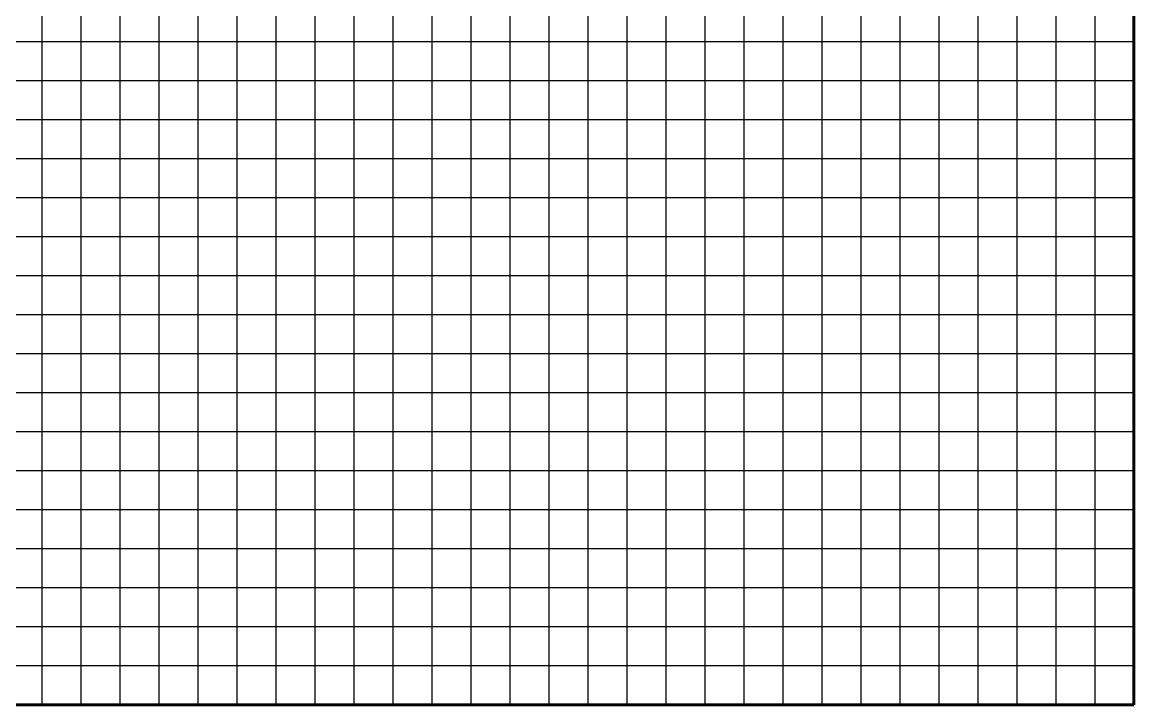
# Model space of a CAD drawing. Header units: inches. Extents: x 13 to 160, y -5 to 84.
# Drawn here: x 87.6 to 160, y -4.7 to 39.8 of the extents above; entities that cross this region are included whole.
import ezdxf

# ---------------------------------------------------------------- set-up
doc = ezdxf.new("R2010")
doc.units = ezdxf.units.IN
doc.header["$MEASUREMENT"] = 0

msp = doc.modelspace()

# ---------------------------------------------------------------- linework, layer by layer
at = {"lineweight": 60}
for p, q in [((159.961, 84.23), (159.961, -4.67)), ((159.961, -4.67), (12.641, -4.67))]:
    msp.add_line(p, q, dxfattribs=at)
for p, q in [((88.841, 41.05), (88.841, 38.51)), ((91.381, 41.05), (91.381, 38.51)), ((93.921, 41.05), (93.921, 38.51)), ((96.461, 41.05), (96.461, 38.51)), ((99.001, 41.05), (99.001, 38.51)), ((101.541, 41.05), (101.541, 38.51)), ((104.081, 41.05), (104.081, 38.51)), ((106.621, 41.05), (106.621, 38.51)), ((109.161, 41.05), (109.161, 38.51)), ((111.701, 41.05), (111.701, 38.51)), ((114.241, 41.05), (114.241, 38.51)), ((116.781, 41.05), (116.781, 38.51)), ((119.321, 41.05), (119.321, 38.51)), ((121.861, 41.05), (121.861, 38.51)), ((124.401, 41.05), (124.401, 38.51)), ((126.941, 41.05), (126.941, 38.51)), ((129.481, 41.05), (129.481, 38.51)), ((132.021, 41.05), (132.021, 38.51)), ((134.561, 41.05), (134.561, 38.51)), ((137.101, 41.05), (137.101, 38.51)), ((139.641, 41.05), (139.641, 38.51)), ((142.181, 41.05), (142.181, 38.51)), ((144.721, 41.05), (144.721, 38.51)), ((147.261, 41.05), (147.261, 38.51)), ((149.801, 41.05), (149.801, 38.51)), ((152.341, 41.05), (152.341, 38.51)), ((154.881, 41.05), (154.881, 38.51)), ((157.421, 41.05), (157.421, 38.51)), ((159.961, 41.05), (159.961, 38.51)), ((88.841, 38.51), (86.301, 38.51)), ((91.381, 38.51), (88.841, 38.51)), ((88.841, 38.51), (88.841, 35.97)), ((91.381, 38.51), (91.381, 35.97)), ((93.921, 38.51), (91.381, 38.51)), ((96.461, 38.51), (93.921, 38.51)), ((93.921, 38.51), (93.921, 35.97)), ((99.001, 38.51), (96.461, 38.51)), ((96.461, 38.51), (96.461, 35.97)), ((101.541, 38.51), (99.001, 38.51)), ((99.001, 38.51), (99.001, 35.97)), ((104.081, 38.51), (101.541, 38.51)), ((101.541, 38.51), (101.541, 35.97)), ((106.621, 38.51), (104.081, 38.51)), ((104.081, 38.51), (104.081, 35.97)), ((106.621, 38.51), (106.621, 35.97)), ((109.161, 38.51), (106.621, 38.51)), ((111.701, 38.51), (109.161, 38.51)), ((109.161, 38.51), (109.161, 35.97)), ((114.241, 38.51), (111.701, 38.51)), ((111.701, 38.51), (111.701, 35.97)), ((116.781, 38.51), (114.241, 38.51)), ((114.241, 38.51), (114.241, 35.97)), ((119.321, 38.51), (116.781, 38.51)), ((116.781, 38.51), (116.781, 35.97)), ((121.861, 38.51), (119.321, 38.51)), ((119.321, 38.51), (119.321, 35.97)), ((121.861, 38.51), (121.861, 35.97)), ((124.401, 38.51), (121.861, 38.51)), ((126.941, 38.51), (124.401, 38.51)), ((124.401, 38.51), (124.401, 35.97)), ((129.481, 38.51), (126.941, 38.51)), ((126.941, 38.51), (126.941, 35.97)), ((132.021, 38.51), (129.481, 38.51)), ((129.481, 38.51), (129.481, 35.97)), ((134.561, 38.51), (132.021, 38.51)), ((132.021, 38.51), (132.021, 35.97)), ((137.101, 38.51), (134.561, 38.51)), ((134.561, 38.51), (134.561, 35.97)), ((137.101, 38.51), (137.101, 35.97)), ((139.641, 38.51), (137.101, 38.51)), ((142.181, 38.51), (139.641, 38.51)), ((139.641, 38.51), (139.641, 35.97)), ((144.721, 38.51), (142.181, 38.51)), ((142.181, 38.51), (142.181, 35.97)), ((147.261, 38.51), (144.721, 38.51)), ((144.721, 38.51), (144.721, 35.97)), ((149.801, 38.51), (147.261, 38.51)), ((147.261, 38.51), (147.261, 35.97)), ((152.341, 38.51), (149.801, 38.51)), ((149.801, 38.51), (149.801, 35.97)), ((152.341, 38.51), (152.341, 35.97)), ((154.881, 38.51), (152.341, 38.51)), ((157.421, 38.51), (154.881, 38.51)), ((154.881, 38.51), (154.881, 35.97)), ((159.961, 38.51), (157.421, 38.51)), ((157.421, 38.51), (157.421, 35.97)), ((159.961, 38.51), (159.961, 35.97)), ((88.841, 35.97), (86.301, 35.97)), ((91.381, 35.97), (88.841, 35.97)), ((88.841, 35.97), (88.841, 33.43)), ((91.381, 35.97), (91.381, 33.43)), ((93.921, 35.97), (91.381, 35.97)), ((96.461, 35.97), (93.921, 35.97)), ((93.921, 35.97), (93.921, 33.43)), ((99.001, 35.97), (96.461, 35.97)), ((96.461, 35.97), (96.461, 33.43)), ((101.541, 35.97), (99.001, 35.97)), ((99.001, 35.97), (99.001, 33.43)), ((104.081, 35.97), (101.541, 35.97)), ((101.541, 35.97), (101.541, 33.43)), ((106.621, 35.97), (104.081, 35.97)), ((104.081, 35.97), (104.081, 33.43)), ((106.621, 35.97), (106.621, 33.43)), ((109.161, 35.97), (106.621, 35.97)), ((111.701, 35.97), (109.161, 35.97)), ((109.161, 35.97), (109.161, 33.43)), ((114.241, 35.97), (111.701, 35.97)), ((111.701, 35.97), (111.701, 33.43)), ((116.781, 35.97), (114.241, 35.97)), ((114.241, 35.97), (114.241, 33.43)), ((119.321, 35.97), (116.781, 35.97)), ((116.781, 35.97), (116.781, 33.43)), ((121.861, 35.97), (119.321, 35.97)), ((119.321, 35.97), (119.321, 33.43)), ((121.861, 35.97), (121.861, 33.43)), ((124.401, 35.97), (121.861, 35.97)), ((126.941, 35.97), (124.401, 35.97)), ((124.401, 35.97), (124.401, 33.43)), ((129.481, 35.97), (126.941, 35.97)), ((126.941, 35.97), (126.941, 33.43)), ((132.021, 35.97), (129.481, 35.97)), ((129.481, 35.97), (129.481, 33.43)), ((134.561, 35.97), (132.021, 35.97)), ((132.021, 35.97), (132.021, 33.43)), ((137.101, 35.97), (134.561, 35.97)), ((134.561, 35.97), (134.561, 33.43)), ((137.101, 35.97), (137.101, 33.43)), ((139.641, 35.97), (137.101, 35.97)), ((142.181, 35.97), (139.641, 35.97)), ((139.641, 35.97), (139.641, 33.43)), ((144.721, 35.97), (142.181, 35.97)), ((142.181, 35.97), (142.181, 33.43)), ((147.261, 35.97), (144.721, 35.97)), ((144.721, 35.97), (144.721, 33.43)), ((149.801, 35.97), (147.261, 35.97)), ((147.261, 35.97), (147.261, 33.43)), ((152.341, 35.97), (149.801, 35.97)), ((149.801, 35.97), (149.801, 33.43)), ((152.341, 35.97), (152.341, 33.43)), ((154.881, 35.97), (152.341, 35.97)), ((157.421, 35.97), (154.881, 35.97)), ((154.881, 35.97), (154.881, 33.43)), ((159.961, 35.97), (157.421, 35.97)), ((157.421, 35.97), (157.421, 33.43)), ((159.961, 35.97), (159.961, 33.43)), ((88.841, 33.43), (86.301, 33.43)), ((91.381, 33.43), (88.841, 33.43)), ((88.841, 33.43), (88.841, 30.89)), ((91.381, 33.43), (91.381, 30.89)), ((93.921, 33.43), (91.381, 33.43)), ((96.461, 33.43), (93.921, 33.43)), ((93.921, 33.43), (93.921, 30.89)), ((99.001, 33.43), (96.461, 33.43)), ((96.461, 33.43), (96.461, 30.89)), ((101.541, 33.43), (99.001, 33.43)), ((99.001, 33.43), (99.001, 30.89)), ((104.081, 33.43), (101.541, 33.43)), ((101.541, 33.43), (101.541, 30.89)), ((106.621, 33.43), (104.081, 33.43)), ((104.081, 33.43), (104.081, 30.89)), ((106.621, 33.43), (106.621, 30.89)), ((109.161, 33.43), (106.621, 33.43)), ((111.701, 33.43), (109.161, 33.43)), ((109.161, 33.43), (109.161, 30.89)), ((114.241, 33.43), (111.701, 33.43)), ((111.701, 33.43), (111.701, 30.89)), ((116.781, 33.43), (114.241, 33.43)), ((114.241, 33.43), (114.241, 30.89)), ((119.321, 33.43), (116.781, 33.43)), ((116.781, 33.43), (116.781, 30.89)), ((121.861, 33.43), (119.321, 33.43)), ((119.321, 33.43), (119.321, 30.89)), ((121.861, 33.43), (121.861, 30.89)), ((124.401, 33.43), (121.861, 33.43)), ((126.941, 33.43), (124.401, 33.43)), ((124.401, 33.43), (124.401, 30.89)), ((129.481, 33.43), (126.941, 33.43)), ((126.941, 33.43), (126.941, 30.89)), ((132.021, 33.43), (129.481, 33.43)), ((129.481, 33.43), (129.481, 30.89)), ((134.561, 33.43), (132.021, 33.43)), ((132.021, 33.43), (132.021, 30.89)), ((137.101, 33.43), (134.561, 33.43)), ((134.561, 33.43), (134.561, 30.89)), ((137.101, 33.43), (137.101, 30.89)), ((139.641, 33.43), (137.101, 33.43)), ((142.181, 33.43), (139.641, 33.43)), ((139.641, 33.43), (139.641, 30.89)), ((144.721, 33.43), (142.181, 33.43)), ((142.181, 33.43), (142.181, 30.89)), ((147.261, 33.43), (144.721, 33.43)), ((144.721, 33.43), (144.721, 30.89)), ((149.801, 33.43), (147.261, 33.43)), ((147.261, 33.43), (147.261, 30.89)), ((152.341, 33.43), (149.801, 33.43)), ((149.801, 33.43), (149.801, 30.89)), ((152.341, 33.43), (152.341, 30.89)), ((154.881, 33.43), (152.341, 33.43)), ((157.421, 33.43), (154.881, 33.43)), ((154.881, 33.43), (154.881, 30.89)), ((159.961, 33.43), (157.421, 33.43)), ((157.421, 33.43), (157.421, 30.89)), ((159.961, 33.43), (159.961, 30.89)), ((88.841, 30.89), (86.301, 30.89)), ((91.381, 30.89), (88.841, 30.89)), ((88.841, 30.89), (88.841, 28.35)), ((91.381, 30.89), (91.381, 28.35)), ((93.921, 30.89), (91.381, 30.89)), ((96.461, 30.89), (93.921, 30.89)), ((93.921, 30.89), (93.921, 28.35)), ((99.001, 30.89), (96.461, 30.89)), ((96.461, 30.89), (96.461, 28.35)), ((101.541, 30.89), (99.001, 30.89)), ((99.001, 30.89), (99.001, 28.35)), ((104.081, 30.89), (101.541, 30.89)), ((101.541, 30.89), (101.541, 28.35)), ((106.621, 30.89), (104.081, 30.89)), ((104.081, 30.89), (104.081, 28.35)), ((106.621, 30.89), (106.621, 28.35)), ((109.161, 30.89), (106.621, 30.89)), ((111.701, 30.89), (109.161, 30.89)), ((109.161, 30.89), (109.161, 28.35)), ((114.241, 30.89), (111.701, 30.89)), ((111.701, 30.89), (111.701, 28.35)), ((116.781, 30.89), (114.241, 30.89)), ((114.241, 30.89), (114.241, 28.35)), ((119.321, 30.89), (116.781, 30.89)), ((116.781, 30.89), (116.781, 28.35)), ((121.861, 30.89), (119.321, 30.89)), ((119.321, 30.89), (119.321, 28.35)), ((121.861, 30.89), (121.861, 28.35)), ((124.401, 30.89), (121.861, 30.89)), ((126.941, 30.89), (124.401, 30.89)), ((124.401, 30.89), (124.401, 28.35)), ((129.481, 30.89), (126.941, 30.89)), ((126.941, 30.89), (126.941, 28.35)), ((132.021, 30.89), (129.481, 30.89)), ((129.481, 30.89), (129.481, 28.35)), ((134.561, 30.89), (132.021, 30.89)), ((132.021, 30.89), (132.021, 28.35)), ((137.101, 30.89), (134.561, 30.89)), ((134.561, 30.89), (134.561, 28.35)), ((137.101, 30.89), (137.101, 28.35)), ((139.641, 30.89), (137.101, 30.89)), ((142.181, 30.89), (139.641, 30.89)), ((139.641, 30.89), (139.641, 28.35)), ((144.721, 30.89), (142.181, 30.89)), ((142.181, 30.89), (142.181, 28.35)), ((147.261, 30.89), (144.721, 30.89)), ((144.721, 30.89), (144.721, 28.35)), ((149.801, 30.89), (147.261, 30.89)), ((147.261, 30.89), (147.261, 28.35)), ((152.341, 30.89), (149.801, 30.89)), ((149.801, 30.89), (149.801, 28.35)), ((152.341, 30.89), (152.341, 28.35)), ((154.881, 30.89), (152.341, 30.89)), ((157.421, 30.89), (154.881, 30.89)), ((154.881, 30.89), (154.881, 28.35)), ((159.961, 30.89), (157.421, 30.89)), ((157.421, 30.89), (157.421, 28.35)), ((159.961, 30.89), (159.961, 28.35)), ((88.841, 28.35), (86.301, 28.35)), ((91.381, 28.35), (88.841, 28.35)), ((88.841, 28.35), (88.841, 25.81)), ((91.381, 28.35), (91.381, 25.81)), ((93.921, 28.35), (91.381, 28.35)), ((96.461, 28.35), (93.921, 28.35)), ((93.921, 28.35), (93.921, 25.81)), ((99.001, 28.35), (96.461, 28.35)), ((96.461, 28.35), (96.461, 25.81)), ((101.541, 28.35), (99.001, 28.35)), ((99.001, 28.35), (99.001, 25.81)), ((104.081, 28.35), (101.541, 28.35)), ((101.541, 28.35), (101.541, 25.81)), ((106.621, 28.35), (104.081, 28.35)), ((104.081, 28.35), (104.081, 25.81)), ((106.621, 28.35), (106.621, 25.81)), ((109.161, 28.35), (106.621, 28.35)), ((111.701, 28.35), (109.161, 28.35)), ((109.161, 28.35), (109.161, 25.81)), ((114.241, 28.35), (111.701, 28.35)), ((111.701, 28.35), (111.701, 25.81)), ((116.781, 28.35), (114.241, 28.35)), ((114.241, 28.35), (114.241, 25.81)), ((119.321, 28.35), (116.781, 28.35)), ((116.781, 28.35), (116.781, 25.81)), ((121.861, 28.35), (119.321, 28.35)), ((119.321, 28.35), (119.321, 25.81)), ((121.861, 28.35), (121.861, 25.81)), ((124.401, 28.35), (121.861, 28.35)), ((126.941, 28.35), (124.401, 28.35)), ((124.401, 28.35), (124.401, 25.81)), ((129.481, 28.35), (126.941, 28.35)), ((126.941, 28.35), (126.941, 25.81)), ((132.021, 28.35), (129.481, 28.35)), ((129.481, 28.35), (129.481, 25.81)), ((134.561, 28.35), (132.021, 28.35)), ((132.021, 28.35), (132.021, 25.81)), ((137.101, 28.35), (134.561, 28.35)), ((134.561, 28.35), (134.561, 25.81)), ((137.101, 28.35), (137.101, 25.81)), ((139.641, 28.35), (137.101, 28.35)), ((142.181, 28.35), (139.641, 28.35)), ((139.641, 28.35), (139.641, 25.81)), ((144.721, 28.35), (142.181, 28.35)), ((142.181, 28.35), (142.181, 25.81)), ((147.261, 28.35), (144.721, 28.35)), ((144.721, 28.35), (144.721, 25.81)), ((149.801, 28.35), (147.261, 28.35)), ((147.261, 28.35), (147.261, 25.81)), ((152.341, 28.35), (149.801, 28.35)), ((149.801, 28.35), (149.801, 25.81)), ((152.341, 28.35), (152.341, 25.81)), ((154.881, 28.35), (152.341, 28.35)), ((157.421, 28.35), (154.881, 28.35)), ((154.881, 28.35), (154.881, 25.81)), ((159.961, 28.35), (157.421, 28.35)), ((157.421, 28.35), (157.421, 25.81)), ((159.961, 28.35), (159.961, 25.81)), ((88.841, 25.81), (86.301, 25.81)), ((91.381, 25.81), (88.841, 25.81)), ((88.841, 25.81), (88.841, 23.27)), ((91.381, 25.81), (91.381, 23.27)), ((93.921, 25.81), (91.381, 25.81)), ((96.461, 25.81), (93.921, 25.81)), ((93.921, 25.81), (93.921, 23.27)), ((99.001, 25.81), (96.461, 25.81)), ((96.461, 25.81), (96.461, 23.27)), ((101.541, 25.81), (99.001, 25.81)), ((99.001, 25.81), (99.001, 23.27)), ((104.081, 25.81), (101.541, 25.81)), ((101.541, 25.81), (101.541, 23.27)), ((106.621, 25.81), (104.081, 25.81)), ((104.081, 25.81), (104.081, 23.27)), ((106.621, 25.81), (106.621, 23.27)), ((109.161, 25.81), (106.621, 25.81)), ((111.701, 25.81), (109.161, 25.81)), ((109.161, 25.81), (109.161, 23.27)), ((114.241, 25.81), (111.701, 25.81)), ((111.701, 25.81), (111.701, 23.27)), ((116.781, 25.81), (114.241, 25.81)), ((114.241, 25.81), (114.241, 23.27)), ((119.321, 25.81), (116.781, 25.81)), ((116.781, 25.81), (116.781, 23.27)), ((121.861, 25.81), (119.321, 25.81)), ((119.321, 25.81), (119.321, 23.27)), ((121.861, 25.81), (121.861, 23.27)), ((124.401, 25.81), (121.861, 25.81)), ((126.941, 25.81), (124.401, 25.81)), ((124.401, 25.81), (124.401, 23.27)), ((129.481, 25.81), (126.941, 25.81)), ((126.941, 25.81), (126.941, 23.27)), ((132.021, 25.81), (129.481, 25.81)), ((129.481, 25.81), (129.481, 23.27)), ((134.561, 25.81), (132.021, 25.81)), ((132.021, 25.81), (132.021, 23.27)), ((137.101, 25.81), (134.561, 25.81)), ((134.561, 25.81), (134.561, 23.27)), ((137.101, 25.81), (137.101, 23.27)), ((139.641, 25.81), (137.101, 25.81)), ((142.181, 25.81), (139.641, 25.81)), ((139.641, 25.81), (139.641, 23.27)), ((144.721, 25.81), (142.181, 25.81)), ((142.181, 25.81), (142.181, 23.27)), ((147.261, 25.81), (144.721, 25.81)), ((144.721, 25.81), (144.721, 23.27)), ((149.801, 25.81), (147.261, 25.81)), ((147.261, 25.81), (147.261, 23.27)), ((152.341, 25.81), (149.801, 25.81)), ((149.801, 25.81), (149.801, 23.27)), ((152.341, 25.81), (152.341, 23.27)), ((154.881, 25.81), (152.341, 25.81)), ((157.421, 25.81), (154.881, 25.81)), ((154.881, 25.81), (154.881, 23.27)), ((159.961, 25.81), (157.421, 25.81)), ((157.421, 25.81), (157.421, 23.27)), ((159.961, 25.81), (159.961, 23.27)), ((88.841, 23.27), (86.301, 23.27)), ((91.381, 23.27), (88.841, 23.27)), ((88.841, 23.27), (88.841, 20.73)), ((91.381, 23.27), (91.381, 20.73)), ((93.921, 23.27), (91.381, 23.27)), ((96.461, 23.27), (93.921, 23.27)), ((93.921, 23.27), (93.921, 20.73)), ((99.001, 23.27), (96.461, 23.27)), ((96.461, 23.27), (96.461, 20.73)), ((101.541, 23.27), (99.001, 23.27)), ((99.001, 23.27), (99.001, 20.73)), ((104.081, 23.27), (101.541, 23.27)), ((101.541, 23.27), (101.541, 20.73)), ((106.621, 23.27), (104.081, 23.27)), ((104.081, 23.27), (104.081, 20.73)), ((106.621, 23.27), (106.621, 20.73)), ((109.161, 23.27), (106.621, 23.27)), ((111.701, 23.27), (109.161, 23.27)), ((109.161, 23.27), (109.161, 20.73)), ((114.241, 23.27), (111.701, 23.27)), ((111.701, 23.27), (111.701, 20.73)), ((116.781, 23.27), (114.241, 23.27)), ((114.241, 23.27), (114.241, 20.73)), ((119.321, 23.27), (116.781, 23.27)), ((116.781, 23.27), (116.781, 20.73)), ((121.861, 23.27), (119.321, 23.27)), ((119.321, 23.27), (119.321, 20.73)), ((121.861, 23.27), (121.861, 20.73)), ((124.401, 23.27), (121.861, 23.27)), ((126.941, 23.27), (124.401, 23.27)), ((124.401, 23.27), (124.401, 20.73)), ((129.481, 23.27), (126.941, 23.27)), ((126.941, 23.27), (126.941, 20.73)), ((132.021, 23.27), (129.481, 23.27)), ((129.481, 23.27), (129.481, 20.73)), ((134.561, 23.27), (132.021, 23.27)), ((132.021, 23.27), (132.021, 20.73)), ((137.101, 23.27), (134.561, 23.27)), ((134.561, 23.27), (134.561, 20.73)), ((137.101, 23.27), (137.101, 20.73)), ((139.641, 23.27), (137.101, 23.27)), ((142.181, 23.27), (139.641, 23.27)), ((139.641, 23.27), (139.641, 20.73)), ((144.721, 23.27), (142.181, 23.27)), ((142.181, 23.27), (142.181, 20.73)), ((147.261, 23.27), (144.721, 23.27)), ((144.721, 23.27), (144.721, 20.73)), ((149.801, 23.27), (147.261, 23.27)), ((147.261, 23.27), (147.261, 20.73)), ((152.341, 23.27), (149.801, 23.27)), ((149.801, 23.27), (149.801, 20.73)), ((152.341, 23.27), (152.341, 20.73)), ((154.881, 23.27), (152.341, 23.27)), ((157.421, 23.27), (154.881, 23.27)), ((154.881, 23.27), (154.881, 20.73)), ((159.961, 23.27), (157.421, 23.27)), ((157.421, 23.27), (157.421, 20.73)), ((159.961, 23.27), (159.961, 20.73)), ((88.841, 20.73), (86.301, 20.73)), ((91.381, 20.73), (88.841, 20.73)), ((88.841, 20.73), (88.841, 18.19)), ((91.381, 20.73), (91.381, 18.19)), ((93.921, 20.73), (91.381, 20.73)), ((96.461, 20.73), (93.921, 20.73)), ((93.921, 20.73), (93.921, 18.19)), ((99.001, 20.73), (96.461, 20.73)), ((96.461, 20.73), (96.461, 18.19)), ((101.541, 20.73), (99.001, 20.73)), ((99.001, 20.73), (99.001, 18.19)), ((104.081, 20.73), (101.541, 20.73)), ((101.541, 20.73), (101.541, 18.19)), ((106.621, 20.73), (104.081, 20.73)), ((104.081, 20.73), (104.081, 18.19)), ((106.621, 20.73), (106.621, 18.19)), ((109.161, 20.73), (106.621, 20.73)), ((111.701, 20.73), (109.161, 20.73)), ((109.161, 20.73), (109.161, 18.19)), ((114.241, 20.73), (111.701, 20.73)), ((111.701, 20.73), (111.701, 18.19)), ((116.781, 20.73), (114.241, 20.73)), ((114.241, 20.73), (114.241, 18.19)), ((119.321, 20.73), (116.781, 20.73)), ((116.781, 20.73), (116.781, 18.19)), ((121.861, 20.73), (119.321, 20.73)), ((119.321, 20.73), (119.321, 18.19)), ((121.861, 20.73), (121.861, 18.19)), ((124.401, 20.73), (121.861, 20.73)), ((126.941, 20.73), (124.401, 20.73)), ((124.401, 20.73), (124.401, 18.19)), ((129.481, 20.73), (126.941, 20.73)), ((126.941, 20.73), (126.941, 18.19)), ((132.021, 20.73), (129.481, 20.73)), ((129.481, 20.73), (129.481, 18.19)), ((134.561, 20.73), (132.021, 20.73)), ((132.021, 20.73), (132.021, 18.19)), ((137.101, 20.73), (134.561, 20.73)), ((134.561, 20.73), (134.561, 18.19)), ((137.101, 20.73), (137.101, 18.19)), ((139.641, 20.73), (137.101, 20.73)), ((142.181, 20.73), (139.641, 20.73)), ((139.641, 20.73), (139.641, 18.19)), ((144.721, 20.73), (142.181, 20.73)), ((142.181, 20.73), (142.181, 18.19)), ((147.261, 20.73), (144.721, 20.73)), ((144.721, 20.73), (144.721, 18.19)), ((149.801, 20.73), (147.261, 20.73)), ((147.261, 20.73), (147.261, 18.19)), ((152.341, 20.73), (149.801, 20.73)), ((149.801, 20.73), (149.801, 18.19)), ((152.341, 20.73), (152.341, 18.19)), ((154.881, 20.73), (152.341, 20.73)), ((157.421, 20.73), (154.881, 20.73)), ((154.881, 20.73), (154.881, 18.19)), ((159.961, 20.73), (157.421, 20.73)), ((157.421, 20.73), (157.421, 18.19)), ((159.961, 20.73), (159.961, 18.19)), ((88.841, 18.19), (86.301, 18.19)), ((91.381, 18.19), (88.841, 18.19)), ((88.841, 18.19), (88.841, 15.65)), ((91.381, 18.19), (91.381, 15.65)), ((93.921, 18.19), (91.381, 18.19)), ((96.461, 18.19), (93.921, 18.19)), ((93.921, 18.19), (93.921, 15.65)), ((99.001, 18.19), (96.461, 18.19)), ((96.461, 18.19), (96.461, 15.65)), ((101.541, 18.19), (99.001, 18.19)), ((99.001, 18.19), (99.001, 15.65)), ((104.081, 18.19), (101.541, 18.19)), ((101.541, 18.19), (101.541, 15.65)), ((106.621, 18.19), (104.081, 18.19)), ((104.081, 18.19), (104.081, 15.65)), ((106.621, 18.19), (106.621, 15.65)), ((109.161, 18.19), (106.621, 18.19)), ((111.701, 18.19), (109.161, 18.19)), ((109.161, 18.19), (109.161, 15.65)), ((114.241, 18.19), (111.701, 18.19)), ((111.701, 18.19), (111.701, 15.65)), ((116.781, 18.19), (114.241, 18.19)), ((114.241, 18.19), (114.241, 15.65)), ((119.321, 18.19), (116.781, 18.19)), ((116.781, 18.19), (116.781, 15.65)), ((121.861, 18.19), (119.321, 18.19)), ((119.321, 18.19), (119.321, 15.65)), ((121.861, 18.19), (121.861, 15.65)), ((124.401, 18.19), (121.861, 18.19)), ((126.941, 18.19), (124.401, 18.19)), ((124.401, 18.19), (124.401, 15.65)), ((129.481, 18.19), (126.941, 18.19)), ((126.941, 18.19), (126.941, 15.65)), ((132.021, 18.19), (129.481, 18.19)), ((129.481, 18.19), (129.481, 15.65)), ((134.561, 18.19), (132.021, 18.19)), ((132.021, 18.19), (132.021, 15.65)), ((137.101, 18.19), (134.561, 18.19)), ((134.561, 18.19), (134.561, 15.65)), ((137.101, 18.19), (137.101, 15.65)), ((139.641, 18.19), (137.101, 18.19)), ((142.181, 18.19), (139.641, 18.19)), ((139.641, 18.19), (139.641, 15.65)), ((144.721, 18.19), (142.181, 18.19)), ((142.181, 18.19), (142.181, 15.65)), ((147.261, 18.19), (144.721, 18.19)), ((144.721, 18.19), (144.721, 15.65)), ((149.801, 18.19), (147.261, 18.19)), ((147.261, 18.19), (147.261, 15.65)), ((152.341, 18.19), (149.801, 18.19)), ((149.801, 18.19), (149.801, 15.65)), ((152.341, 18.19), (152.341, 15.65)), ((154.881, 18.19), (152.341, 18.19)), ((157.421, 18.19), (154.881, 18.19)), ((154.881, 18.19), (154.881, 15.65)), ((159.961, 18.19), (157.421, 18.19)), ((157.421, 18.19), (157.421, 15.65)), ((159.961, 18.19), (159.961, 15.65)), ((88.841, 15.65), (86.301, 15.65)), ((91.381, 15.65), (88.841, 15.65)), ((88.841, 15.65), (88.841, 13.11)), ((91.381, 15.65), (91.381, 13.11)), ((93.921, 15.65), (91.381, 15.65)), ((96.461, 15.65), (93.921, 15.65)), ((93.921, 15.65), (93.921, 13.11)), ((99.001, 15.65), (96.461, 15.65)), ((96.461, 15.65), (96.461, 13.11)), ((101.541, 15.65), (99.001, 15.65)), ((99.001, 15.65), (99.001, 13.11)), ((104.081, 15.65), (101.541, 15.65)), ((101.541, 15.65), (101.541, 13.11)), ((106.621, 15.65), (104.081, 15.65)), ((104.081, 15.65), (104.081, 13.11)), ((106.621, 15.65), (106.621, 13.11)), ((109.161, 15.65), (106.621, 15.65)), ((111.701, 15.65), (109.161, 15.65)), ((109.161, 15.65), (109.161, 13.11)), ((114.241, 15.65), (111.701, 15.65)), ((111.701, 15.65), (111.701, 13.11)), ((116.781, 15.65), (114.241, 15.65)), ((114.241, 15.65), (114.241, 13.11)), ((119.321, 15.65), (116.781, 15.65)), ((116.781, 15.65), (116.781, 13.11)), ((121.861, 15.65), (119.321, 15.65)), ((119.321, 15.65), (119.321, 13.11)), ((121.861, 15.65), (121.861, 13.11)), ((124.401, 15.65), (121.861, 15.65)), ((126.941, 15.65), (124.401, 15.65)), ((124.401, 15.65), (124.401, 13.11)), ((129.481, 15.65), (126.941, 15.65)), ((126.941, 15.65), (126.941, 13.11)), ((132.021, 15.65), (129.481, 15.65)), ((129.481, 15.65), (129.481, 13.11)), ((134.561, 15.65), (132.021, 15.65)), ((132.021, 15.65), (132.021, 13.11)), ((137.101, 15.65), (134.561, 15.65)), ((134.561, 15.65), (134.561, 13.11)), ((137.101, 15.65), (137.101, 13.11)), ((139.641, 15.65), (137.101, 15.65)), ((142.181, 15.65), (139.641, 15.65)), ((139.641, 15.65), (139.641, 13.11)), ((144.721, 15.65), (142.181, 15.65)), ((142.181, 15.65), (142.181, 13.11)), ((147.261, 15.65), (144.721, 15.65)), ((144.721, 15.65), (144.721, 13.11)), ((149.801, 15.65), (147.261, 15.65)), ((147.261, 15.65), (147.261, 13.11)), ((152.341, 15.65), (149.801, 15.65)), ((149.801, 15.65), (149.801, 13.11)), ((152.341, 15.65), (152.341, 13.11)), ((154.881, 15.65), (152.341, 15.65)), ((157.421, 15.65), (154.881, 15.65)), ((154.881, 15.65), (154.881, 13.11)), ((159.961, 15.65), (157.421, 15.65)), ((157.421, 15.65), (157.421, 13.11)), ((159.961, 15.65), (159.961, 13.11)), ((88.841, 13.11), (86.301, 13.11)), ((91.381, 13.11), (88.841, 13.11)), ((88.841, 13.11), (88.841, 10.57)), ((91.381, 13.11), (91.381, 10.57)), ((93.921, 13.11), (91.381, 13.11)), ((96.461, 13.11), (93.921, 13.11)), ((93.921, 13.11), (93.921, 10.57)), ((99.001, 13.11), (96.461, 13.11)), ((96.461, 13.11), (96.461, 10.57)), ((101.541, 13.11), (99.001, 13.11)), ((99.001, 13.11), (99.001, 10.57)), ((104.081, 13.11), (101.541, 13.11)), ((101.541, 13.11), (101.541, 10.57)), ((106.621, 13.11), (104.081, 13.11)), ((104.081, 13.11), (104.081, 10.57)), ((106.621, 13.11), (106.621, 10.57)), ((109.161, 13.11), (106.621, 13.11)), ((111.701, 13.11), (109.161, 13.11)), ((109.161, 13.11), (109.161, 10.57)), ((114.241, 13.11), (111.701, 13.11)), ((111.701, 13.11), (111.701, 10.57)), ((116.781, 13.11), (114.241, 13.11)), ((114.241, 13.11), (114.241, 10.57)), ((119.321, 13.11), (116.781, 13.11)), ((116.781, 13.11), (116.781, 10.57)), ((121.861, 13.11), (119.321, 13.11)), ((119.321, 13.11), (119.321, 10.57)), ((121.861, 13.11), (121.861, 10.57)), ((124.401, 13.11), (121.861, 13.11)), ((126.941, 13.11), (124.401, 13.11)), ((124.401, 13.11), (124.401, 10.57)), ((129.481, 13.11), (126.941, 13.11)), ((126.941, 13.11), (126.941, 10.57)), ((132.021, 13.11), (129.481, 13.11)), ((129.481, 13.11), (129.481, 10.57)), ((134.561, 13.11), (132.021, 13.11)), ((132.021, 13.11), (132.021, 10.57)), ((137.101, 13.11), (134.561, 13.11)), ((134.561, 13.11), (134.561, 10.57)), ((137.101, 13.11), (137.101, 10.57)), ((139.641, 13.11), (137.101, 13.11)), ((142.181, 13.11), (139.641, 13.11)), ((139.641, 13.11), (139.641, 10.57)), ((144.721, 13.11), (142.181, 13.11)), ((142.181, 13.11), (142.181, 10.57)), ((147.261, 13.11), (144.721, 13.11)), ((144.721, 13.11), (144.721, 10.57)), ((149.801, 13.11), (147.261, 13.11)), ((147.261, 13.11), (147.261, 10.57)), ((152.341, 13.11), (149.801, 13.11)), ((149.801, 13.11), (149.801, 10.57)), ((152.341, 13.11), (152.341, 10.57)), ((154.881, 13.11), (152.341, 13.11)), ((157.421, 13.11), (154.881, 13.11)), ((154.881, 13.11), (154.881, 10.57)), ((159.961, 13.11), (157.421, 13.11)), ((157.421, 13.11), (157.421, 10.57)), ((159.961, 13.11), (159.961, 10.57)), ((88.841, 10.57), (86.301, 10.57)), ((91.381, 10.57), (88.841, 10.57)), ((88.841, 10.57), (88.841, 8.03)), ((91.381, 10.57), (91.381, 8.03)), ((93.921, 10.57), (91.381, 10.57)), ((96.461, 10.57), (93.921, 10.57)), ((93.921, 10.57), (93.921, 8.03)), ((99.001, 10.57), (96.461, 10.57)), ((96.461, 10.57), (96.461, 8.03)), ((101.541, 10.57), (99.001, 10.57)), ((99.001, 10.57), (99.001, 8.03)), ((104.081, 10.57), (101.541, 10.57)), ((101.541, 10.57), (101.541, 8.03)), ((106.621, 10.57), (104.081, 10.57)), ((104.081, 10.57), (104.081, 8.03)), ((106.621, 10.57), (106.621, 8.03)), ((109.161, 10.57), (106.621, 10.57)), ((111.701, 10.57), (109.161, 10.57)), ((109.161, 10.57), (109.161, 8.03)), ((114.241, 10.57), (111.701, 10.57)), ((111.701, 10.57), (111.701, 8.03)), ((116.781, 10.57), (114.241, 10.57)), ((114.241, 10.57), (114.241, 8.03)), ((119.321, 10.57), (116.781, 10.57)), ((116.781, 10.57), (116.781, 8.03)), ((121.861, 10.57), (119.321, 10.57)), ((119.321, 10.57), (119.321, 8.03)), ((121.861, 10.57), (121.861, 8.03)), ((124.401, 10.57), (121.861, 10.57)), ((126.941, 10.57), (124.401, 10.57)), ((124.401, 10.57), (124.401, 8.03)), ((129.481, 10.57), (126.941, 10.57)), ((126.941, 10.57), (126.941, 8.03)), ((132.021, 10.57), (129.481, 10.57)), ((129.481, 10.57), (129.481, 8.03)), ((134.561, 10.57), (132.021, 10.57)), ((132.021, 10.57), (132.021, 8.03)), ((137.101, 10.57), (134.561, 10.57)), ((134.561, 10.57), (134.561, 8.03)), ((137.101, 10.57), (137.101, 8.03)), ((139.641, 10.57), (137.101, 10.57)), ((142.181, 10.57), (139.641, 10.57)), ((139.641, 10.57), (139.641, 8.03)), ((144.721, 10.57), (142.181, 10.57)), ((142.181, 10.57), (142.181, 8.03)), ((147.261, 10.57), (144.721, 10.57)), ((144.721, 10.57), (144.721, 8.03)), ((149.801, 10.57), (147.261, 10.57)), ((147.261, 10.57), (147.261, 8.03)), ((152.341, 10.57), (149.801, 10.57)), ((149.801, 10.57), (149.801, 8.03)), ((152.341, 10.57), (152.341, 8.03)), ((154.881, 10.57), (152.341, 10.57)), ((157.421, 10.57), (154.881, 10.57)), ((154.881, 10.57), (154.881, 8.03)), ((159.961, 10.57), (157.421, 10.57)), ((157.421, 10.57), (157.421, 8.03)), ((159.961, 10.57), (159.961, 8.03)), ((88.841, 8.03), (86.301, 8.03)), ((91.381, 8.03), (88.841, 8.03)), ((88.841, 8.03), (88.841, 5.49)), ((91.381, 8.03), (91.381, 5.49)), ((93.921, 8.03), (91.381, 8.03)), ((96.461, 8.03), (93.921, 8.03)), ((93.921, 8.03), (93.921, 5.49)), ((99.001, 8.03), (96.461, 8.03)), ((96.461, 8.03), (96.461, 5.49)), ((101.541, 8.03), (99.001, 8.03)), ((99.001, 8.03), (99.001, 5.49)), ((104.081, 8.03), (101.541, 8.03)), ((101.541, 8.03), (101.541, 5.49)), ((106.621, 8.03), (104.081, 8.03)), ((104.081, 8.03), (104.081, 5.49)), ((106.621, 8.03), (106.621, 5.49)), ((109.161, 8.03), (106.621, 8.03)), ((111.701, 8.03), (109.161, 8.03)), ((109.161, 8.03), (109.161, 5.49)), ((114.241, 8.03), (111.701, 8.03)), ((111.701, 8.03), (111.701, 5.49)), ((116.781, 8.03), (114.241, 8.03)), ((114.241, 8.03), (114.241, 5.49)), ((119.321, 8.03), (116.781, 8.03)), ((116.781, 8.03), (116.781, 5.49)), ((121.861, 8.03), (119.321, 8.03)), ((119.321, 8.03), (119.321, 5.49)), ((121.861, 8.03), (121.861, 5.49)), ((124.401, 8.03), (121.861, 8.03)), ((126.941, 8.03), (124.401, 8.03)), ((124.401, 8.03), (124.401, 5.49)), ((129.481, 8.03), (126.941, 8.03)), ((126.941, 8.03), (126.941, 5.49)), ((132.021, 8.03), (129.481, 8.03)), ((129.481, 8.03), (129.481, 5.49)), ((134.561, 8.03), (132.021, 8.03)), ((132.021, 8.03), (132.021, 5.49)), ((137.101, 8.03), (134.561, 8.03)), ((134.561, 8.03), (134.561, 5.49)), ((137.101, 8.03), (137.101, 5.49)), ((139.641, 8.03), (137.101, 8.03)), ((142.181, 8.03), (139.641, 8.03)), ((139.641, 8.03), (139.641, 5.49)), ((144.721, 8.03), (142.181, 8.03)), ((142.181, 8.03), (142.181, 5.49)), ((147.261, 8.03), (144.721, 8.03)), ((144.721, 8.03), (144.721, 5.49)), ((149.801, 8.03), (147.261, 8.03)), ((147.261, 8.03), (147.261, 5.49)), ((152.341, 8.03), (149.801, 8.03)), ((149.801, 8.03), (149.801, 5.49)), ((152.341, 8.03), (152.341, 5.49)), ((154.881, 8.03), (152.341, 8.03)), ((157.421, 8.03), (154.881, 8.03)), ((154.881, 8.03), (154.881, 5.49)), ((159.961, 8.03), (157.421, 8.03)), ((157.421, 8.03), (157.421, 5.49)), ((159.961, 8.03), (159.961, 5.49)), ((88.841, 5.49), (86.301, 5.49)), ((91.381, 5.49), (88.841, 5.49)), ((88.841, 5.49), (88.841, 2.95)), ((91.381, 5.49), (91.381, 2.95)), ((93.921, 5.49), (91.381, 5.49)), ((96.461, 5.49), (93.921, 5.49)), ((93.921, 5.49), (93.921, 2.95)), ((99.001, 5.49), (96.461, 5.49)), ((96.461, 5.49), (96.461, 2.95)), ((101.541, 5.49), (99.001, 5.49)), ((99.001, 5.49), (99.001, 2.95)), ((104.081, 5.49), (101.541, 5.49)), ((101.541, 5.49), (101.541, 2.95)), ((106.621, 5.49), (104.081, 5.49)), ((104.081, 5.49), (104.081, 2.95)), ((106.621, 5.49), (106.621, 2.95)), ((109.161, 5.49), (106.621, 5.49)), ((111.701, 5.49), (109.161, 5.49)), ((109.161, 5.49), (109.161, 2.95)), ((114.241, 5.49), (111.701, 5.49)), ((111.701, 5.49), (111.701, 2.95)), ((116.781, 5.49), (114.241, 5.49)), ((114.241, 5.49), (114.241, 2.95)), ((119.321, 5.49), (116.781, 5.49)), ((116.781, 5.49), (116.781, 2.95)), ((121.861, 5.49), (119.321, 5.49)), ((119.321, 5.49), (119.321, 2.95)), ((121.861, 5.49), (121.861, 2.95)), ((124.401, 5.49), (121.861, 5.49)), ((126.941, 5.49), (124.401, 5.49)), ((124.401, 5.49), (124.401, 2.95)), ((129.481, 5.49), (126.941, 5.49)), ((126.941, 5.49), (126.941, 2.95)), ((132.021, 5.49), (129.481, 5.49)), ((129.481, 5.49), (129.481, 2.95)), ((134.561, 5.49), (132.021, 5.49)), ((132.021, 5.49), (132.021, 2.95)), ((137.101, 5.49), (134.561, 5.49)), ((134.561, 5.49), (134.561, 2.95)), ((137.101, 5.49), (137.101, 2.95)), ((139.641, 5.49), (137.101, 5.49)), ((142.181, 5.49), (139.641, 5.49)), ((139.641, 5.49), (139.641, 2.95)), ((144.721, 5.49), (142.181, 5.49)), ((142.181, 5.49), (142.181, 2.95)), ((147.261, 5.49), (144.721, 5.49)), ((144.721, 5.49), (144.721, 2.95)), ((149.801, 5.49), (147.261, 5.49)), ((147.261, 5.49), (147.261, 2.95)), ((152.341, 5.49), (149.801, 5.49)), ((149.801, 5.49), (149.801, 2.95)), ((152.341, 5.49), (152.341, 2.95)), ((154.881, 5.49), (152.341, 5.49)), ((157.421, 5.49), (154.881, 5.49)), ((154.881, 5.49), (154.881, 2.95)), ((159.961, 5.49), (157.421, 5.49)), ((157.421, 5.49), (157.421, 2.95)), ((159.961, 5.49), (159.961, 2.95)), ((88.841, 2.95), (86.301, 2.95)), ((91.381, 2.95), (88.841, 2.95)), ((88.841, 2.95), (88.841, 0.41)), ((93.921, 2.95), (91.381, 2.95)), ((91.381, 2.95), (91.381, 0.41)), ((96.461, 2.95), (93.921, 2.95)), ((93.921, 2.95), (93.921, 0.41)), ((99.001, 2.95), (96.461, 2.95)), ((96.461, 2.95), (96.461, 0.41)), ((101.541, 2.95), (99.001, 2.95)), ((99.001, 2.95), (99.001, 0.41)), ((104.081, 2.95), (101.541, 2.95)), ((101.541, 2.95), (101.541, 0.41)), ((106.621, 2.95), (104.081, 2.95)), ((104.081, 2.95), (104.081, 0.41)), ((109.161, 2.95), (106.621, 2.95)), ((106.621, 2.95), (106.621, 0.41)), ((111.701, 2.95), (109.161, 2.95)), ((109.161, 2.95), (109.161, 0.41)), ((114.241, 2.95), (111.701, 2.95)), ((111.701, 2.95), (111.701, 0.41)), ((116.781, 2.95), (114.241, 2.95)), ((114.241, 2.95), (114.241, 0.41)), ((119.321, 2.95), (116.781, 2.95)), ((116.781, 2.95), (116.781, 0.41)), ((121.861, 2.95), (119.321, 2.95)), ((119.321, 2.95), (119.321, 0.41)), ((124.401, 2.95), (121.861, 2.95)), ((121.861, 2.95), (121.861, 0.41)), ((126.941, 2.95), (124.401, 2.95)), ((124.401, 2.95), (124.401, 0.41)), ((124.401, 2.95), (124.401, 0.41)), ((129.481, 2.95), (126.941, 2.95)), ((126.941, 2.95), (126.941, 0.41)), ((126.941, 2.95), (126.941, 0.41)), ((132.021, 2.95), (129.481, 2.95)), ((129.481, 2.95), (129.481, 0.41)), ((129.481, 2.95), (129.481, 0.41)), ((134.561, 2.95), (132.021, 2.95)), ((132.021, 2.95), (132.021, 0.41)), ((132.021, 2.95), (132.021, 0.41)), ((137.101, 2.95), (134.561, 2.95)), ((134.561, 2.95), (134.561, 0.41)), ((134.561, 2.95), (134.561, 0.41)), ((137.101, 2.95), (137.101, 0.41)), ((139.641, 2.95), (137.101, 2.95)), ((137.101, 2.95), (137.101, 0.41)), ((142.181, 2.95), (139.641, 2.95)), ((139.641, 2.95), (139.641, 0.41)), ((139.641, 2.95), (139.641, 0.41)), ((144.721, 2.95), (142.181, 2.95)), ((142.181, 2.95), (142.181, 0.41)), ((142.181, 2.95), (142.181, 0.41)), ((147.261, 2.95), (144.721, 2.95)), ((144.721, 2.95), (144.721, 0.41)), ((144.721, 2.95), (144.721, 0.41)), ((149.801, 2.95), (147.261, 2.95)), ((147.261, 2.95), (147.261, 0.41)), ((147.261, 2.95), (147.261, 0.41)), ((152.341, 2.95), (149.801, 2.95)), ((149.801, 2.95), (149.801, 0.41)), ((149.801, 2.95), (149.801, 0.41)), ((152.341, 2.95), (152.341, 0.41)), ((154.881, 2.95), (152.341, 2.95)), ((157.421, 2.95), (154.881, 2.95)), ((154.881, 2.95), (154.881, 0.41)), ((159.961, 2.95), (157.421, 2.95)), ((157.421, 2.95), (157.421, 0.41)), ((159.961, 2.95), (159.961, 0.41)), ((88.841, 0.41), (86.301, 0.41)), ((91.381, 0.41), (88.841, 0.41)), ((88.841, 0.41), (88.841, -2.13)), ((93.921, 0.41), (91.381, 0.41)), ((91.381, 0.41), (91.381, -2.13)), ((96.461, 0.41), (93.921, 0.41)), ((93.921, 0.41), (93.921, -2.13)), ((99.001, 0.41), (96.461, 0.41)), ((96.461, 0.41), (96.461, -2.13)), ((99.001, 0.41), (99.001, -2.13)), ((101.541, 0.41), (99.001, 0.41)), ((104.081, 0.41), (101.541, 0.41)), ((101.541, 0.41), (101.541, -2.13)), ((106.621, 0.41), (104.081, 0.41)), ((104.081, 0.41), (104.081, -2.13)), ((106.621, 0.41), (104.081, 0.41)), ((109.161, 0.41), (106.621, 0.41)), ((106.621, 0.41), (106.621, -2.13)), ((111.701, 0.41), (109.161, 0.41)), ((109.161, 0.41), (109.161, -2.13)), ((114.241, 0.41), (111.701, 0.41)), ((111.701, 0.41), (111.701, -2.13)), ((114.241, 0.41), (114.241, -2.13)), ((116.781, 0.41), (114.241, 0.41)), ((119.321, 0.41), (116.781, 0.41)), ((116.781, 0.41), (116.781, -2.13)), ((121.861, 0.41), (119.321, 0.41)), ((119.321, 0.41), (119.321, -2.13)), ((124.401, 0.41), (121.861, 0.41)), ((124.401, 0.41), (121.861, 0.41)), ((121.861, 0.41), (121.861, -2.13)), ((126.941, 0.41), (124.401, 0.41)), ((126.941, 0.41), (124.401, 0.41)), ((124.401, 0.41), (124.401, -2.13)), ((129.481, 0.41), (126.941, 0.41)), ((129.481, 0.41), (126.941, 0.41)), ((126.941, 0.41), (126.941, -2.13)), ((132.021, 0.41), (129.481, 0.41)), ((129.481, 0.41), (129.481, -2.13)), ((132.021, 0.41), (129.481, 0.41)), ((134.561, 0.41), (132.021, 0.41)), ((134.561, 0.41), (132.021, 0.41)), ((132.021, 0.41), (132.021, -2.13)), ((137.101, 0.41), (134.561, 0.41)), ((137.101, 0.41), (134.561, 0.41)), ((134.561, 0.41), (134.561, -2.13)), ((139.641, 0.41), (137.101, 0.41)), ((139.641, 0.41), (137.101, 0.41)), ((137.101, 0.41), (137.101, -2.13)), ((142.181, 0.41), (139.641, 0.41)), ((142.181, 0.41), (139.641, 0.41)), ((139.641, 0.41), (139.641, -2.13)), ((144.721, 0.41), (142.181, 0.41)), ((144.721, 0.41), (142.181, 0.41)), ((142.181, 0.41), (142.181, -2.13)), ((147.261, 0.41), (144.721, 0.41)), ((144.721, 0.41), (144.721, -2.13)), ((147.261, 0.41), (144.721, 0.41)), ((149.801, 0.41), (147.261, 0.41)), ((149.801, 0.41), (147.261, 0.41)), ((147.261, 0.41), (147.261, -2.13)), ((152.341, 0.41), (149.801, 0.41)), ((152.341, 0.41), (149.801, 0.41)), ((149.801, 0.41), (149.801, -2.13)), ((154.881, 0.41), (152.341, 0.41)), ((152.341, 0.41), (152.341, -2.13)), ((157.421, 0.41), (154.881, 0.41)), ((154.881, 0.41), (154.881, -2.13)), ((159.961, 0.41), (157.421, 0.41)), ((157.421, 0.41), (157.421, -2.13)), ((159.961, 0.41), (159.961, -2.13)), ((88.841, -2.13), (86.301, -2.13)), ((91.381, -2.13), (88.841, -2.13)), ((88.841, -2.13), (88.841, -4.67)), ((93.921, -2.13), (91.381, -2.13)), ((91.381, -2.13), (91.381, -4.67)), ((96.461, -2.13), (93.921, -2.13)), ((93.921, -2.13), (93.921, -4.67)), ((99.001, -2.13), (96.461, -2.13)), ((96.461, -2.13), (96.461, -4.67)), ((99.001, -2.13), (99.001, -4.67)), ((101.541, -2.13), (99.001, -2.13)), ((104.081, -2.13), (101.541, -2.13)), ((101.541, -2.13), (101.541, -4.67)), ((106.621, -2.13), (104.081, -2.13)), ((104.081, -2.13), (104.081, -4.67)), ((106.621, -2.13), (104.081, -2.13)), ((109.161, -2.13), (106.621, -2.13)), ((106.621, -2.13), (106.621, -4.67)), ((111.701, -2.13), (109.161, -2.13)), ((109.161, -2.13), (109.161, -4.67)), ((114.241, -2.13), (111.701, -2.13)), ((111.701, -2.13), (111.701, -4.67)), ((114.241, -2.13), (114.241, -4.67)), ((116.781, -2.13), (114.241, -2.13)), ((119.321, -2.13), (116.781, -2.13)), ((116.781, -2.13), (116.781, -4.67)), ((121.861, -2.13), (119.321, -2.13)), ((119.321, -2.13), (119.321, -4.67)), ((124.401, -2.13), (121.861, -2.13)), ((121.861, -2.13), (121.861, -4.67)), ((126.941, -2.13), (124.401, -2.13)), ((124.401, -2.13), (124.401, -4.67)), ((129.481, -2.13), (126.941, -2.13)), ((126.941, -2.13), (126.941, -4.67)), ((129.481, -2.13), (129.481, -4.67)), ((132.021, -2.13), (129.481, -2.13)), ((134.561, -2.13), (132.021, -2.13)), ((132.021, -2.13), (132.021, -4.67)), ((137.101, -2.13), (134.561, -2.13)), ((134.561, -2.13), (134.561, -4.67)), ((139.641, -2.13), (137.101, -2.13)), ((137.101, -2.13), (137.101, -4.67)), ((142.181, -2.13), (139.641, -2.13)), ((139.641, -2.13), (139.641, -4.67)), ((144.721, -2.13), (142.181, -2.13)), ((142.181, -2.13), (142.181, -4.67)), ((144.721, -2.13), (144.721, -4.67)), ((147.261, -2.13), (144.721, -2.13)), ((149.801, -2.13), (147.261, -2.13)), ((147.261, -2.13), (147.261, -4.67)), ((152.341, -2.13), (149.801, -2.13)), ((149.801, -2.13), (149.801, -4.67)), ((152.341, -2.13), (149.801, -2.13)), ((154.881, -2.13), (152.341, -2.13)), ((152.341, -2.13), (152.341, -4.67)), ((157.421, -2.13), (154.881, -2.13)), ((154.881, -2.13), (154.881, -4.67)), ((159.961, -2.13), (157.421, -2.13)), ((157.421, -2.13), (157.421, -4.67)), ((159.961, -2.13), (159.961, -4.67)), ((88.841, -4.67), (86.301, -4.67)), ((91.381, -4.67), (88.841, -4.67)), ((93.921, -4.67), (91.381, -4.67)), ((96.461, -4.67), (93.921, -4.67)), ((99.001, -4.67), (96.461, -4.67)), ((101.541, -4.67), (99.001, -4.67)), ((104.081, -4.67), (101.541, -4.67)), ((106.621, -4.67), (104.081, -4.67)), ((106.621, -4.67), (104.081, -4.67)), ((109.161, -4.67), (106.621, -4.67)), ((111.701, -4.67), (109.161, -4.67)), ((114.241, -4.67), (111.701, -4.67)), ((116.781, -4.67), (114.241, -4.67)), ((119.321, -4.67), (116.781, -4.67)), ((121.861, -4.67), (119.321, -4.67)), ((124.401, -4.67), (121.861, -4.67)), ((126.941, -4.67), (124.401, -4.67)), ((129.481, -4.67), (126.941, -4.67)), ((132.021, -4.67), (129.481, -4.67)), ((134.561, -4.67), (132.021, -4.67)), ((137.101, -4.67), (134.561, -4.67)), ((139.641, -4.67), (137.101, -4.67)), ((142.181, -4.67), (139.641, -4.67)), ((144.721, -4.67), (142.181, -4.67)), ((147.261, -4.67), (144.721, -4.67)), ((149.801, -4.67), (147.261, -4.67)), ((152.341, -4.67), (149.801, -4.67)), ((152.341, -4.67), (149.801, -4.67)), ((154.881, -4.67), (152.341, -4.67)), ((157.421, -4.67), (154.881, -4.67)), ((159.961, -4.67), (157.421, -4.67))]:
    msp.add_line(p, q)

doc.saveas('drawing.dxf')
